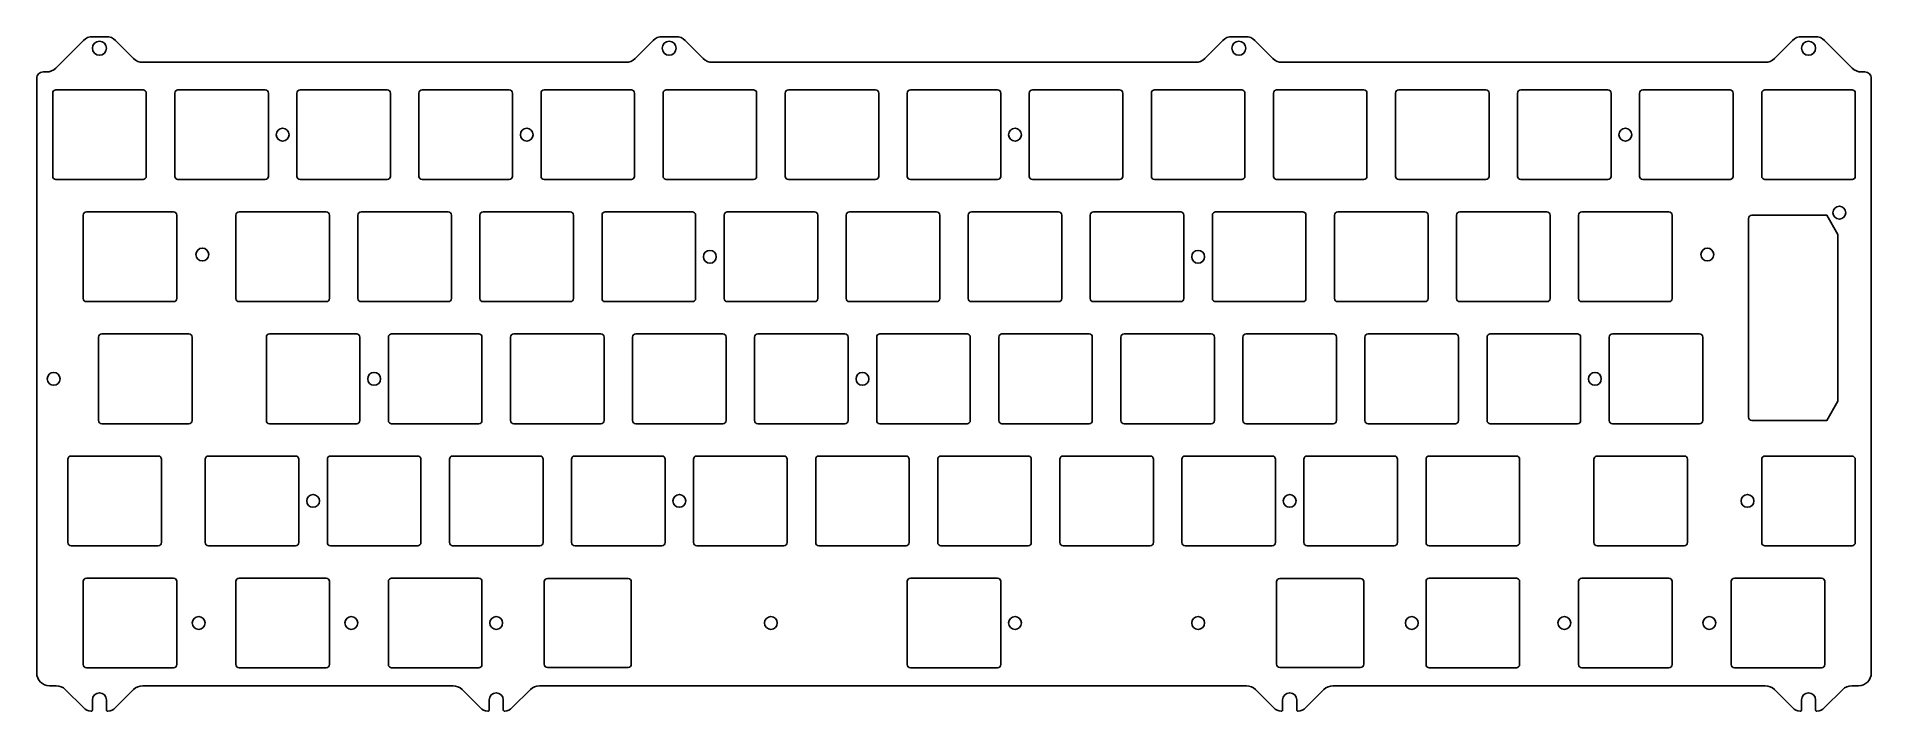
# Model space of a CAD drawing. Header units: millimetres. Extents: x -10 to 277, y -90 to 15.
import ezdxf

# ---------------------------------------------------------------- set-up
doc = ezdxf.new("R2010")
doc.units = ezdxf.units.MM
doc.layers.get('0').update_dxf_attribs({"linetype": 'CONTINUOUS'})
doc.layers.add('BLACK', color=7, linetype='CONTINUOUS')
doc.layers.add('Edge.Cuts', color=53, linetype='CONTINUOUS', true_color=0xc8a339)

msp = doc.modelspace()

# ---------------------------------------------------------------- linework, layer by layer
for points in [[(240.35, 6.5), (240.35, -6.5, 0.4142123908), (240.85, -7), (254.45, -7, 0.4142135624), (254.95, -6.5), (254.95, 6.5, 0.4142135624), (254.45, 7), (240.85, 7, 0.4142123908)], [(259.4, 6.5), (259.4, -6.5, 0.4142123908), (259.9, -7), (273.5, -7, 0.4142135624), (274, -6.5), (274, 6.5, 0.4142135624), (273.5, 7), (259.9, 7, 0.4142123908)], [(257.34375, -44.075), (257.34375, -13.075, -0.4142135624), (257.84375, -12.575), (269.56175, -12.575), (271.29375, -15.575), (271.29375, -41.575), (269.56175, -44.575), (257.84375, -44.575, -0.4142123908)], [(235.59375, -31.6), (235.59375, -44.6, 0.4142123908), (236.09375, -45.1), (249.69375, -45.1, 0.4142135624), (250.19375, -44.6), (250.19375, -31.6, 0.4142135624), (249.69375, -31.1), (236.09375, -31.1, 0.4142123908)], [(-4.91875, -50.65), (-4.91875, -63.65, 0.4142123908), (-4.41875, -64.15), (9.18125, -64.15, 0.4142135624), (9.68125, -63.65), (9.68125, -50.65, 0.4142135624), (9.18125, -50.15), (-4.41875, -50.15, 0.4142123908)], [(16.5125, -50.65), (16.5125, -63.65, 0.4142123908), (17.0125, -64.15), (30.6125, -64.15, 0.4142135624), (31.1125, -63.65), (31.1125, -50.65, 0.4142135624), (30.6125, -50.15), (17.0125, -50.15, 0.4142123908)]]:
    msp.add_lwpolyline(points, format="xyb", close=True)
for centre in [(238.125, 0), (271.51875, -12.175), (233.3625, -38.1), (33.3375, -57.15)]:
    msp.add_circle(centre, 1)
at = {"layer": 'BLACK', "linetype": 'Continuous'}
for p, q in [((13.94375, -31.1), (0.343751, -31.1)), ((-0.15625, -31.6), (-0.15625, -44.6)), ((14.44375, -44.6), (14.44375, -31.6)), ((0.343751, -45.1), (13.94375, -45.1)), ((233.20625, -50.652003), (233.20625, -63.652051)), ((247.306162, -50.152051), (233.70625, -50.152051)), ((247.80625, -63.651903), (247.80625, -50.644041)), ((259.397462, -50.652003), (259.397462, -63.652003)), ((273.497462, -50.152003), (259.897462, -50.152003)), ((273.997462, -63.652003), (273.997462, -50.652003)), ((233.706262, -64.152051), (247.312407, -64.152051)), ((259.897462, -64.152003), (273.497462, -64.152003))]:
    msp.add_line(p, q, dxfattribs=at)
at = {"layer": 'BLACK'}
msp.add_circle((257.175, -57.15), 1, dxfattribs=at)
for centre, radius, start, end in [((0.343751, -31.600001), 0.500001, 90, 179.99988541), ((13.94375, -31.6), 0.5, 0, 90), ((0.343751, -44.599999), 0.500001, 180.00011459, 270), ((13.94375, -44.6), 0.5, 270, 0), ((233.706162, -50.652003), 0.499912, 89.98991497, 180), ((247.306162, -50.652203), 0.500152, 0.9350487, 90), ((259.897462, -50.652003), 0.5, 90, 180), ((273.497462, -50.652003), 0.5, 0, 90), ((233.706262, -63.652103), 0.499948, 179.99404138, 270), ((247.306062, -63.651903), 0.500188, 270.7268293, 0), ((259.897462, -63.652003), 0.5, 180, 270), ((273.497462, -63.652003), 0.5, 270, 0)]:
    msp.add_arc(centre, radius, start, end, dxfattribs=at)
at = {"layer": 'Edge.Cuts', "linetype": 'CONTINUOUS'}
for p, q in [((-2.502943, 14.714203), (-6.83136, 10.385787)), ((1.088731, 15.29999), (-1.08873, 15.29999)), ((5.331371, 11.885776), (2.502944, 14.714203)), ((86.397057, 14.714203), (83.56863, 11.885776)), ((89.988731, 15.29999), (87.81127, 15.29999)), ((94.231371, 11.885776), (91.402944, 14.714203)), ((175.297057, 14.714203), (172.46863, 11.885776)), ((178.888731, 15.29999), (176.71127, 15.29999)), ((183.131371, 11.885776), (180.302944, 14.714203)), ((264.197057, 14.714203), (261.36863, 11.885776)), ((267.788731, 15.29999), (265.61127, 15.29999)), ((273.531361, 10.385787), (269.202944, 14.714203)), ((-9.8, 8.8), (-9.8, -84.00001)), ((-8.245573, 9.8), (-8.8, 9.8)), ((82.154416, 11.29999), (6.745585, 11.29999)), ((171.054416, 11.29999), (95.645585, 11.29999)), ((259.954416, 11.29999), (184.545585, 11.29999)), ((275.5, 9.8), (274.945574, 9.8)), ((276.5, -84.00001), (276.5, 8.8)), ((-7.3, 6.5), (-7.3, -6.5)), ((6.8, 7), (-6.8, 7)), ((7.3, -6.5), (7.3, 6.5)), ((11.75, 6.5), (11.75, -6.5)), ((25.85, 7), (12.25, 7)), ((26.35, -6.5), (26.35, 6.5)), ((30.8, 6.5), (30.8, -6.5)), ((44.9, 7), (31.3, 7)), ((45.4, -6.5), (45.4, 6.5)), ((49.85, 6.5), (49.85, -6.5)), ((63.95, 7), (50.35, 7)), ((64.45, -6.5), (64.45, 6.5)), ((68.9, 6.5), (68.9, -6.5)), ((83, 7), (69.4, 7)), ((83.5, -6.5), (83.5, 6.5)), ((87.95, 6.5), (87.95, -6.5)), ((102.05, 7), (88.45, 7)), ((102.55, -6.5), (102.55, 6.5)), ((107, 6.5), (107, -6.5)), ((121.1, 7), (107.5, 7)), ((121.6, -6.5), (121.6, 6.5)), ((126.05, 6.5), (126.05, -6.5)), ((140.15, 7), (126.55, 7)), ((140.65, -6.5), (140.65, 6.5)), ((145.1, 6.5), (145.1, -6.5)), ((159.2, 7), (145.6, 7)), ((159.7, -6.5), (159.7, 6.5)), ((164.15, 6.5), (164.15, -6.5)), ((178.25, 7), (164.65, 7)), ((178.75, -6.5), (178.75, 6.5)), ((183.2, 6.5), (183.2, -6.5)), ((197.3, 7), (183.7, 7)), ((197.8, -6.5), (197.8, 6.5)), ((202.25, 6.5), (202.25, -6.5)), ((216.35, 7), (202.75, 7)), ((216.85, -6.5), (216.85, 6.5)), ((221.3, 6.5), (221.3, -6.5)), ((235.4, 7), (221.8, 7)), ((235.9, -6.5), (235.9, 6.5)), ((-6.8, -7), (6.8, -7)), ((12.25, -7), (25.85, -7)), ((31.3, -7), (44.9, -7)), ((50.35, -7), (63.95, -7)), ((69.4, -7), (83, -7)), ((88.45, -7), (102.05, -7)), ((107.5, -7), (121.1, -7)), ((126.55, -7), (140.15, -7)), ((145.6, -7), (159.2, -7)), ((164.65, -7), (178.25, -7)), ((183.7, -7), (197.3, -7)), ((202.75, -7), (216.35, -7)), ((221.8, -7), (235.4, -7)), ((-2.5375, -12.55), (-2.5375, -25.55)), ((11.5625, -12.05), (-2.0375, -12.05)), ((12.0625, -25.55), (12.0625, -12.55)), ((21.275, -12.55), (21.275, -25.55)), ((35.375, -12.05), (21.775, -12.05)), ((35.875, -25.55), (35.875, -12.55)), ((40.325, -12.55), (40.325, -25.55)), ((54.425, -12.05), (40.825, -12.05)), ((54.925, -25.55), (54.925, -12.55)), ((59.375, -12.55), (59.375, -25.55)), ((73.475, -12.05), (59.875, -12.05)), ((73.975, -25.55), (73.975, -12.55)), ((78.425, -12.55), (78.425, -25.55)), ((92.525, -12.05), (78.925, -12.05)), ((93.025, -25.55), (93.025, -12.55)), ((97.475, -12.55), (97.475, -25.55)), ((111.575, -12.05), (97.975, -12.05)), ((112.075, -25.55), (112.075, -12.55)), ((116.525, -12.55), (116.525, -25.55)), ((130.625, -12.05), (117.025, -12.05)), ((131.125, -25.55), (131.125, -12.55)), ((135.575, -12.55), (135.575, -25.55)), ((149.675, -12.05), (136.075, -12.05)), ((150.175, -25.55), (150.175, -12.55)), ((154.625, -12.55), (154.625, -25.55)), ((168.725, -12.05), (155.125, -12.05)), ((169.225, -25.55), (169.225, -12.55)), ((173.675, -12.55), (173.675, -25.55)), ((187.775, -12.05), (174.175, -12.05)), ((188.275, -25.55), (188.275, -12.55)), ((192.725, -12.55), (192.725, -25.55)), ((206.825, -12.05), (193.225, -12.05)), ((207.325, -25.55), (207.325, -12.55)), ((211.775, -12.55), (211.775, -25.55)), ((225.875, -12.05), (212.275, -12.05)), ((226.375, -25.55), (226.375, -12.55)), ((230.825, -12.55), (230.825, -25.55)), ((244.925, -12.05), (231.325, -12.05)), ((245.425, -25.55), (245.425, -12.55)), ((-2.0375, -26.05), (11.5625, -26.05)), ((21.775, -26.05), (35.375, -26.05)), ((40.825, -26.05), (54.425, -26.05)), ((59.875, -26.05), (73.475, -26.05)), ((78.925, -26.05), (92.525, -26.05)), ((97.975, -26.05), (111.575, -26.05)), ((117.025, -26.05), (130.625, -26.05)), ((136.075, -26.05), (149.675, -26.05)), ((155.125, -26.05), (168.725, -26.05)), ((174.175, -26.05), (187.775, -26.05)), ((193.225, -26.05), (206.825, -26.05)), ((212.275, -26.05), (225.875, -26.05)), ((231.325, -26.05), (244.925, -26.05)), ((40.1375, -31.1), (26.5375, -31.1)), ((59.1875, -31.1), (45.5875, -31.1)), ((78.2375, -31.1), (64.6375, -31.1)), ((97.2875, -31.1), (83.6875, -31.1)), ((116.3375, -31.1), (102.7375, -31.1)), ((135.3875, -31.1), (121.7875, -31.1)), ((154.4375, -31.1), (140.8375, -31.1)), ((173.4875, -31.1), (159.8875, -31.1)), ((192.5375, -31.1), (178.9375, -31.1)), ((211.5875, -31.1), (197.9875, -31.1)), ((230.6375, -31.1), (217.0375, -31.1)), ((26.0375, -31.6), (26.0375, -44.6)), ((40.6375, -44.6), (40.6375, -31.6)), ((45.0875, -31.6), (45.0875, -44.6)), ((59.6875, -44.6), (59.6875, -31.6)), ((64.1375, -31.6), (64.1375, -44.6)), ((78.7375, -44.6), (78.7375, -31.6)), ((83.1875, -31.6), (83.1875, -44.6)), ((97.7875, -44.6), (97.7875, -31.6)), ((102.2375, -31.6), (102.2375, -44.6)), ((116.8375, -44.6), (116.8375, -31.6)), ((121.2875, -31.6), (121.2875, -44.6)), ((135.8875, -44.6), (135.8875, -31.6)), ((140.3375, -31.6), (140.3375, -44.6)), ((154.9375, -44.6), (154.9375, -31.6)), ((159.3875, -31.6), (159.3875, -44.6)), ((173.9875, -44.6), (173.9875, -31.6)), ((178.4375, -31.6), (178.4375, -44.6)), ((193.0375, -44.6), (193.0375, -31.6)), ((197.4875, -31.6), (197.4875, -44.6)), ((212.0875, -44.6), (212.0875, -31.6)), ((216.5375, -31.6), (216.5375, -44.6)), ((231.1375, -44.6), (231.1375, -31.6)), ((26.5375, -45.1), (40.1375, -45.1)), ((45.5875, -45.1), (59.1875, -45.1)), ((64.6375, -45.1), (78.2375, -45.1)), ((83.6875, -45.1), (97.2875, -45.1)), ((102.7375, -45.1), (116.3375, -45.1)), ((121.7875, -45.1), (135.3875, -45.1)), ((140.8375, -45.1), (154.4375, -45.1)), ((159.8875, -45.1), (173.4875, -45.1)), ((178.9375, -45.1), (192.5375, -45.1)), ((197.9875, -45.1), (211.5875, -45.1)), ((217.0375, -45.1), (230.6375, -45.1)), ((35.5625, -50.65), (35.5625, -63.65)), ((49.6625, -50.15), (36.0625, -50.15)), ((50.1625, -63.65), (50.1625, -50.65)), ((54.6125, -50.65), (54.6125, -63.65)), ((68.7125, -50.15), (55.1125, -50.15)), ((69.2125, -63.65), (69.2125, -50.65)), ((73.6625, -50.65), (73.6625, -63.65)), ((87.7625, -50.15), (74.1625, -50.15)), ((88.2625, -63.65), (88.2625, -50.65)), ((92.7125, -50.65), (92.7125, -63.65)), ((106.8125, -50.15), (93.2125, -50.15)), ((107.3125, -63.65), (107.3125, -50.65)), ((111.7625, -50.65), (111.7625, -63.65)), ((125.8625, -50.15), (112.2625, -50.15)), ((126.3625, -63.65), (126.3625, -50.65)), ((130.8125, -50.65), (130.8125, -63.65)), ((144.9125, -50.15), (131.3125, -50.15)), ((145.4125, -63.65), (145.4125, -50.65)), ((149.8625, -50.65), (149.8625, -63.65)), ((163.9625, -50.15), (150.3625, -50.15)), ((164.4625, -63.65), (164.4625, -50.65)), ((168.9125, -50.65), (168.9125, -63.65)), ((183.0125, -50.15), (169.4125, -50.15)), ((183.5125, -63.65), (183.5125, -50.65)), ((187.9625, -50.65), (187.9625, -63.65)), ((202.0625, -50.15), (188.4625, -50.15)), ((202.5625, -63.65), (202.5625, -50.65)), ((207.0125, -50.65), (207.0125, -63.65)), ((221.1125, -50.15), (207.5125, -50.15)), ((221.6125, -63.65), (221.6125, -50.65)), ((36.0625, -64.15), (49.6625, -64.15)), ((55.1125, -64.15), (68.7125, -64.15)), ((74.1625, -64.15), (87.7625, -64.15)), ((93.2125, -64.15), (106.8125, -64.15)), ((112.2625, -64.15), (125.8625, -64.15)), ((131.3125, -64.15), (144.9125, -64.15)), ((150.3625, -64.15), (163.9625, -64.15)), ((169.4125, -64.15), (183.0125, -64.15)), ((188.4625, -64.15), (202.0625, -64.15)), ((207.5125, -64.15), (221.1125, -64.15)), ((-7.8, -86.00001), (-6.745584, -86.00001)), ((-5.33137, -86.585797), (-2.502943, -89.414224)), ((-1.1, -89.787569), (-1.1, -88.20001)), ((1.1, -88.20001), (1.1, -89.787569)), ((2.502944, -89.414224), (5.331371, -86.585797)), ((6.745585, -86.00001), (55.166937, -86.00001)), ((56.581151, -86.585797), (59.409557, -89.414203)), ((60.8125, -89.787548), (60.8125, -88.199989)), ((63.0125, -88.199989), (63.0125, -89.787548)), ((64.415444, -89.414203), (67.24385, -86.585797)), ((68.658063, -86.00001), (178.991937, -86.00001)), ((180.406151, -86.585797), (183.234557, -89.414203)), ((184.6375, -89.787548), (184.6375, -88.199989)), ((186.8375, -88.199989), (186.8375, -89.787548)), ((188.240444, -89.414203), (191.06885, -86.585797)), ((192.483063, -86.00001), (259.954416, -86.00001)), ((261.36863, -86.585797), (264.197057, -89.414224)), ((265.6, -89.787569), (265.6, -88.20001)), ((267.8, -88.20001), (267.8, -89.787569)), ((269.202944, -89.414224), (272.031371, -86.585797)), ((273.445585, -86.00001), (274.5, -86.00001))]:
    msp.add_line(p, q, dxfattribs=at)
at = {"layer": 'Edge.Cuts', "linetype": 'Continuous'}
for p, q in [((-2.5375, -69.700001), (-2.5375, -82.699999)), ((11.5625, -69.2), (-2.037499, -69.2)), ((12.0625, -82.7), (12.0625, -69.7)), ((21.275, -69.7), (21.275, -82.7)), ((35.375, -69.2), (21.775, -69.2)), ((35.875, -82.7), (35.875, -69.7)), ((45.0875, -69.7), (45.0875, -82.7)), ((59.1875, -69.2), (45.5875, -69.2)), ((59.6875, -82.7), (59.6875, -69.7)), ((69.3934, -69.75), (69.3934, -82.65)), ((82.4934, -69.25), (69.8934, -69.25)), ((82.9934, -82.65), (82.9934, -69.75)), ((126.05, -69.7), (126.05, -82.7)), ((140.15, -69.2), (126.55, -69.2)), ((140.65, -82.7), (140.65, -69.7)), ((183.7, -82.65), (183.7, -69.75)), ((184.2, -69.25), (196.8, -69.25)), ((197.3, -69.75), (197.3, -82.65)), ((207.0125, -69.7), (207.0125, -82.7)), ((221.1125, -69.2), (207.5125, -69.2)), ((221.6125, -82.7), (221.6125, -69.7)), ((230.825, -69.7), (230.825, -82.7)), ((244.925, -69.2), (231.325, -69.2)), ((245.425, -82.7), (245.425, -69.7)), ((254.6375, -69.7), (254.6375, -82.7)), ((268.7375, -69.2), (255.1375, -69.2)), ((269.2375, -82.7), (269.2375, -69.7)), ((-2.037499, -83.2), (11.5625, -83.2)), ((21.775, -83.2), (35.375, -83.2)), ((45.5875, -83.2), (59.1875, -83.2)), ((69.8934, -83.15), (82.4934, -83.15)), ((126.55, -83.2), (140.15, -83.2)), ((196.8, -83.15), (184.2, -83.15)), ((207.5125, -83.2), (221.1125, -83.2)), ((231.325, -83.2), (244.925, -83.2)), ((255.1375, -83.2), (268.7375, -83.2))]:
    msp.add_line(p, q, dxfattribs=at)
at = {"layer": 'Edge.Cuts'}
for centre, radius in [((0, 13.49999), 1.1), ((88.9, 13.49999), 1.1), ((177.8, 13.49999), 1.1), ((266.7, 13.49999), 1.1), ((28.575, 0), 1), ((66.675, 0), 1), ((142.875, 0), 1), ((16.04875, -18.7), 1), ((95.25, -19.05), 1), ((171.45, -19.05), 1), ((250.9012, -18.7), 1), ((-7.14375, -38.1), 1), ((42.8625, -38.1), 1), ((119.0625, -38.1), 1), ((90.4875, -57.15), 1), ((185.7375, -57.15), 1), ((15.478125, -76.2), 1), ((39.290625, -76.2), 1), ((61.9125, -76.2), 1), ((104.775, -76.2), 1), ((142.875, -76.2), 1), ((171.45, -76.2), 1), ((204.7875, -76.2), 1), ((228.6, -76.2), 1), ((251.221875, -76.2), 1)]:
    msp.add_circle(centre, radius, dxfattribs=at)
for centre, radius, start, end in [((-1.088703, 13.300016), 2, 90.0007735, 135.00107363), ((1.088697, 13.300016), 1.999974, 44.99878458, 89.99902596), ((87.811297, 13.300016), 2, 90.0007735, 135.00107363), ((89.988697, 13.300016), 1.999974, 44.99878458, 89.99902596), ((176.711269, 13.299995), 1.999995, 89.99997135, 135.00008103), ((178.88873, 13.29999), 2, 44.99997974, 89.99997135), ((265.611269, 13.299995), 1.999995, 89.99997135, 135.00008103), ((267.78873, 13.29999), 2, 44.99997974, 89.99997135), ((6.745597, 13.300016), 2.000026, -134.9997164, -90.00034377), ((82.154397, 13.300016), 2.000032, -89.9994557, -45.0001418), ((95.645597, 13.300016), 2.000026, -134.9997164, -90.00034377), ((171.05442, 13.299983), 1.999993, -90.00011459, -44.99993923), ((184.545581, 13.299983), 1.999993, -135.00006077, -89.99988541), ((259.95442, 13.299983), 1.999993, -90.00011459, -44.99993923), ((-8.800003, 8.800016), 0.999997, -270.00017189, -179.99908326), ((-8.245603, 11.800016), 2.000032, -89.99914057, -44.9997164), ((274.945573, 11.799995), 1.999995, -135.00008103, -89.99997135), ((275.500001, 8.800001), 0.999999, -0.0000573, 90.0000573), ((-6.799962, 6.500044), 0.500038, -269.99564514, -179.99495835), ((6.800038, 6.500044), 0.499956, -0.00504241, 90.00435486), ((12.250038, 6.500044), 0.500038, -269.99564514, -179.99495835), ((25.850038, 6.500044), 0.499956, -0.00504241, 90.00435486), ((31.300038, 6.500044), 0.500038, -269.99564514, -179.99495835), ((44.900038, 6.500044), 0.499956, -0.00504241, 90.00435486), ((50.350038, 6.500044), 0.500038, -269.99564514, -179.99495835), ((63.950038, 6.500044), 0.499956, -0.00504241, 90.00435486), ((69.400038, 6.500044), 0.500038, -269.99564514, -179.99495835), ((83.000038, 6.500044), 0.499956, -0.00504241, 90.00435486), ((88.450038, 6.500044), 0.500038, -269.99564514, -179.99495835), ((102.050038, 6.500044), 0.499956, -0.00504241, 90.00435486), ((107.500038, 6.500044), 0.500038, -269.99564514, -179.99495835), ((121.100038, 6.500044), 0.499956, -0.00504241, 90.00435486), ((126.550038, 6.500044), 0.500038, -269.99564514, -179.99495835), ((140.150038, 6.500044), 0.499956, -0.00504241, 90.00435486), ((145.600038, 6.500044), 0.500038, -269.99564514, -179.99495835), ((159.200038, 6.500044), 0.499956, -0.00504241, 90.00435486), ((164.650038, 6.500044), 0.500038, -269.99564514, -179.99495835), ((178.250038, 6.500044), 0.499956, -0.00504241, 90.00435486), ((183.700038, 6.500044), 0.500038, -269.99564514, -179.99495835), ((197.300038, 6.500044), 0.499956, -0.00504241, 90.00435486), ((202.750038, 6.500044), 0.500038, -269.99564514, -179.99495835), ((216.350038, 6.500044), 0.499956, -0.00504241, 90.00435486), ((221.800038, 6.500044), 0.500038, -269.99564514, -179.99495835), ((235.400038, 6.500044), 0.499956, -0.00504241, 90.00435486), ((-6.799962, -6.499956), 0.500044, -179.99495835, -90.0043541), ((6.800038, -6.499956), 0.499962, -90.0043541, -0.00504241), ((12.250038, -6.499956), 0.500044, -179.99495835, -90.0043541), ((25.850038, -6.499956), 0.499962, -90.0043541, -0.00504241), ((31.300038, -6.499956), 0.500044, -179.99495835, -90.0043541), ((44.900038, -6.499956), 0.499962, -90.0043541, -0.00504241), ((50.350038, -6.499956), 0.500044, -179.99495835, -90.0043541), ((63.950038, -6.499956), 0.499962, -90.0043541, -0.00504241), ((69.400038, -6.499956), 0.500044, -179.99495835, -90.0043541), ((83.000038, -6.499956), 0.499962, -90.0043541, -0.00504241), ((88.450038, -6.499956), 0.500044, -179.99495835, -90.0043541), ((102.050038, -6.499956), 0.499962, -90.0043541, -0.00504241), ((107.500038, -6.499956), 0.500044, -179.99495835, -90.0043541), ((121.100038, -6.499956), 0.499962, -90.0043541, -0.00504241), ((126.550038, -6.499956), 0.500044, -179.99495835, -90.0043541), ((140.150038, -6.499956), 0.499962, -90.0043541, -0.00504241), ((145.600038, -6.499956), 0.500044, -179.99495835, -90.0043541), ((159.200038, -6.499956), 0.499962, -90.0043541, -0.00504241), ((164.650038, -6.499956), 0.500044, -179.99495835, -90.0043541), ((178.250038, -6.499956), 0.499962, -90.0043541, -0.00504241), ((183.700038, -6.499956), 0.500044, -179.99495835, -90.0043541), ((197.300038, -6.499956), 0.499962, -90.0043541, -0.00504241), ((202.750038, -6.499956), 0.500044, -179.99495835, -90.0043541), ((216.350038, -6.499956), 0.499962, -90.0043541, -0.00504241), ((221.800038, -6.499956), 0.500044, -179.99495835, -90.0043541), ((235.400038, -6.499956), 0.499962, -90.0043541, -0.00504241), ((-2.037462, -12.549956), 0.500038, -269.99564514, -179.99495835), ((11.562538, -12.549956), 0.499956, -0.00504241, 90.00435486), ((21.775038, -12.549956), 0.500038, -269.99564514, -179.99495835), ((35.375038, -12.549956), 0.499956, -0.00504241, 90.00435486), ((40.825038, -12.549956), 0.500038, -269.99564514, -179.99495835), ((54.425038, -12.549956), 0.499956, -0.00504241, 90.00435486), ((59.875038, -12.549956), 0.500038, -269.99564514, -179.99495835), ((73.475038, -12.549956), 0.499956, -0.00504241, 90.00435486), ((78.925038, -12.549956), 0.500038, -269.99564514, -179.99495835), ((92.525038, -12.549956), 0.499956, -0.00504241, 90.00435486), ((97.975038, -12.549956), 0.500038, -269.99564514, -179.99495835), ((111.575038, -12.549956), 0.499956, -0.00504241, 90.00435486), ((117.025038, -12.549956), 0.500038, -269.99564514, -179.99495835), ((130.625038, -12.549956), 0.499956, -0.00504241, 90.00435486), ((136.075038, -12.549956), 0.500038, -269.99564514, -179.99495835), ((149.675038, -12.549956), 0.499956, -0.00504241, 90.00435486), ((155.125038, -12.549956), 0.500038, -269.99564514, -179.99495835), ((168.725038, -12.549956), 0.499956, -0.00504241, 90.00435486), ((174.175038, -12.549956), 0.500038, -269.99564514, -179.99495835), ((187.775038, -12.549956), 0.499956, -0.00504241, 90.00435486), ((193.225038, -12.549956), 0.500038, -269.99564514, -179.99495835), ((206.825038, -12.549956), 0.499956, -0.00504241, 90.00435486), ((212.275038, -12.549956), 0.500038, -269.99564514, -179.99495835), ((225.875038, -12.549956), 0.499956, -0.00504241, 90.00435486), ((231.325038, -12.549956), 0.500038, -269.99564514, -179.99495835), ((244.925038, -12.549956), 0.499956, -0.00504241, 90.00435486), ((-2.037462, -25.549956), 0.500044, -179.99495835, -90.0043541), ((11.562538, -25.549956), 0.499962, -90.0043541, -0.00504241), ((21.775038, -25.549956), 0.500044, -179.99495835, -90.0043541), ((35.375038, -25.549956), 0.499962, -90.0043541, -0.00504241), ((40.825038, -25.549956), 0.500044, -179.99495835, -90.0043541), ((54.425038, -25.549956), 0.499962, -90.0043541, -0.00504241), ((59.875038, -25.549956), 0.500044, -179.99495835, -90.0043541), ((73.475038, -25.549956), 0.499962, -90.0043541, -0.00504241), ((78.925038, -25.549956), 0.500044, -179.99495835, -90.0043541), ((92.525038, -25.549956), 0.499962, -90.0043541, -0.00504241), ((97.975038, -25.549956), 0.500044, -179.99495835, -90.0043541), ((111.575038, -25.549956), 0.499962, -90.0043541, -0.00504241), ((117.025038, -25.549956), 0.500044, -179.99495835, -90.0043541), ((130.625038, -25.549956), 0.499962, -90.0043541, -0.00504241), ((136.075038, -25.549956), 0.500044, -179.99495835, -90.0043541), ((149.675038, -25.549956), 0.499962, -90.0043541, -0.00504241), ((155.125038, -25.549956), 0.500044, -179.99495835, -90.0043541), ((168.725038, -25.549956), 0.499962, -90.0043541, -0.00504241), ((174.175038, -25.549956), 0.500044, -179.99495835, -90.0043541), ((187.775038, -25.549956), 0.499962, -90.0043541, -0.00504241), ((193.225038, -25.549956), 0.500044, -179.99495835, -90.0043541), ((206.825038, -25.549956), 0.499962, -90.0043541, -0.00504241), ((212.275038, -25.549956), 0.500044, -179.99495835, -90.0043541), ((225.875038, -25.549956), 0.499962, -90.0043541, -0.00504241), ((231.325038, -25.549956), 0.500044, -179.99495835, -90.0043541), ((244.925038, -25.549956), 0.499962, -90.0043541, -0.00504241), ((26.537538, -31.599956), 0.500038, -269.99564514, -179.99495835), ((40.137538, -31.599956), 0.499956, -0.00504241, 90.00435486), ((45.587538, -31.599956), 0.500038, -269.99564514, -179.99495835), ((59.187538, -31.599956), 0.499956, -0.00504241, 90.00435486), ((64.637538, -31.599956), 0.500038, -269.99564514, -179.99495835), ((78.237538, -31.599956), 0.499956, -0.00504241, 90.00435486), ((83.687538, -31.599956), 0.500038, -269.99564514, -179.99495835), ((97.287538, -31.599956), 0.499956, -0.00504241, 90.00435486), ((102.737538, -31.599956), 0.500038, -269.99564514, -179.99495835), ((116.337538, -31.599956), 0.499956, -0.00504241, 90.00435486), ((121.787538, -31.599956), 0.500038, -269.99564514, -179.99495835), ((135.387538, -31.599956), 0.499956, -0.00504241, 90.00435486), ((140.837538, -31.599956), 0.500038, -269.99564514, -179.99495835), ((154.437538, -31.599956), 0.499956, -0.00504241, 90.00435486), ((159.887538, -31.599956), 0.500038, -269.99564514, -179.99495835), ((173.487538, -31.599956), 0.499956, -0.00504241, 90.00435486), ((178.937538, -31.599956), 0.500038, -269.99564514, -179.99495835), ((192.537538, -31.599956), 0.499956, -0.00504241, 90.00435486), ((197.987538, -31.599956), 0.500038, -269.99564514, -179.99495835), ((211.587538, -31.599956), 0.499956, -0.00504241, 90.00435486), ((217.037538, -31.599956), 0.500038, -269.99564514, -179.99495835), ((230.637538, -31.599956), 0.499956, -0.00504241, 90.00435486), ((26.537538, -44.599956), 0.500044, -179.99495835, -90.0043541), ((40.137538, -44.599956), 0.499962, -90.0043541, -0.00504241), ((45.587538, -44.599956), 0.500044, -179.99495835, -90.0043541), ((59.187538, -44.599956), 0.499962, -90.0043541, -0.00504241), ((64.637538, -44.599956), 0.500044, -179.99495835, -90.0043541), ((78.237538, -44.599956), 0.499962, -90.0043541, -0.00504241), ((83.687538, -44.599956), 0.500044, -179.99495835, -90.0043541), ((97.287538, -44.599956), 0.499962, -90.0043541, -0.00504241), ((102.737538, -44.599956), 0.500044, -179.99495835, -90.0043541), ((116.337538, -44.599956), 0.499962, -90.0043541, -0.00504241), ((121.787538, -44.599956), 0.500044, -179.99495835, -90.0043541), ((135.387538, -44.599956), 0.499962, -90.0043541, -0.00504241), ((140.837538, -44.599956), 0.500044, -179.99495835, -90.0043541), ((154.437538, -44.599956), 0.499962, -90.0043541, -0.00504241), ((159.887538, -44.599956), 0.500044, -179.99495835, -90.0043541), ((173.487538, -44.599956), 0.499962, -90.0043541, -0.00504241), ((178.937538, -44.599956), 0.500044, -179.99495835, -90.0043541), ((192.537538, -44.599956), 0.499962, -90.0043541, -0.00504241), ((197.987538, -44.599956), 0.500044, -179.99495835, -90.0043541), ((211.587538, -44.599956), 0.499962, -90.0043541, -0.00504241), ((217.037538, -44.599956), 0.500044, -179.99495835, -90.0043541), ((230.637538, -44.599956), 0.499962, -90.0043541, -0.00504241), ((36.062538, -50.649956), 0.500038, -269.99564514, -179.99495835), ((49.662538, -50.649956), 0.499956, -0.00504241, 90.00435486), ((55.112538, -50.649956), 0.500038, -269.99564514, -179.99495835), ((68.712538, -50.649956), 0.499956, -0.00504241, 90.00435486), ((74.162538, -50.649956), 0.500038, -269.99564514, -179.99495835), ((87.762538, -50.649956), 0.499956, -0.00504241, 90.00435486), ((93.212538, -50.649956), 0.500038, -269.99564514, -179.99495835), ((106.812538, -50.649956), 0.499956, -0.00504241, 90.00435486), ((112.262538, -50.649956), 0.500038, -269.99564514, -179.99495835), ((125.862538, -50.649956), 0.499956, -0.00504241, 90.00435486), ((131.312538, -50.649956), 0.500038, -269.99564514, -179.99495835), ((144.912538, -50.649956), 0.499956, -0.00504241, 90.00435486), ((150.362538, -50.649956), 0.500038, -269.99564514, -179.99495835), ((163.962538, -50.649956), 0.499956, -0.00504241, 90.00435486), ((169.412538, -50.649956), 0.500038, -269.99564514, -179.99495835), ((183.012538, -50.649956), 0.499956, -0.00504241, 90.00435486), ((188.462538, -50.649956), 0.500038, -269.99564514, -179.99495835), ((202.062538, -50.649956), 0.499956, -0.00504241, 90.00435486), ((207.512538, -50.649956), 0.500038, -269.99564514, -179.99495835), ((221.112538, -50.649956), 0.499956, -0.00504241, 90.00435486), ((36.062538, -63.649956), 0.500044, -179.99495835, -90.0043541), ((49.662538, -63.649956), 0.499962, -90.0043541, -0.00504241), ((55.112538, -63.649956), 0.500044, -179.99495835, -90.0043541), ((68.712538, -63.649956), 0.499962, -90.0043541, -0.00504241), ((74.162538, -63.649956), 0.500044, -179.99495835, -90.0043541), ((87.762538, -63.649956), 0.499962, -90.0043541, -0.00504241), ((93.212538, -63.649956), 0.500044, -179.99495835, -90.0043541), ((106.812538, -63.649956), 0.499962, -90.0043541, -0.00504241), ((112.262538, -63.649956), 0.500044, -179.99495835, -90.0043541), ((125.862538, -63.649956), 0.499962, -90.0043541, -0.00504241), ((131.312538, -63.649956), 0.500044, -179.99495835, -90.0043541), ((144.912538, -63.649956), 0.499962, -90.0043541, -0.00504241), ((150.362538, -63.649956), 0.500044, -179.99495835, -90.0043541), ((163.962538, -63.649956), 0.499962, -90.0043541, -0.00504241), ((169.412538, -63.649956), 0.500044, -179.99495835, -90.0043541), ((183.012538, -63.649956), 0.499962, -90.0043541, -0.00504241), ((188.462538, -63.649956), 0.500044, -179.99495835, -90.0043541), ((202.062538, -63.649956), 0.499962, -90.0043541, -0.00504241), ((207.512538, -63.649956), 0.500044, -179.99495835, -90.0043541), ((221.112538, -63.649956), 0.499962, -90.0043541, -0.00504241), ((-2.037478, -69.700041), 0.500022, 90.00240623, 179.99541654), ((11.562522, -69.700041), 0.500041, 0.00469846, 90.00252081), ((21.775022, -69.700041), 0.500022, 90.00252081, 179.99530195), ((35.375022, -69.700041), 0.500041, 0.00469846, 90.00252081), ((45.587522, -69.700041), 0.500022, 90.00252081, 179.99530195), ((59.187522, -69.700041), 0.500041, 0.00469846, 90.00252081), ((69.893422, -69.750041), 0.500022, 90.00252081, 179.99530195), ((82.493422, -69.750041), 0.500041, 0.00469846, 90.00252081), ((126.550022, -69.700041), 0.500022, 90.00252081, 179.99530195), ((140.150022, -69.700041), 0.500041, 0.00469846, 90.00252081), ((184.200022, -69.750041), 0.500022, 90.00252081, 179.99530195), ((196.800022, -69.750041), 0.500041, 0.00469846, 90.00252081), ((207.512522, -69.700041), 0.500022, 90.00252081, 179.99530195), ((221.112522, -69.700041), 0.500041, 0.00469846, 90.00252081), ((231.325022, -69.700041), 0.500022, 90.00252081, 179.99530195), ((244.925022, -69.700041), 0.500041, 0.00469846, 90.00252081), ((255.137522, -69.700041), 0.500022, 90.00252081, 179.99530195), ((268.737522, -69.700041), 0.500041, 0.00469846, 90.00252081), ((-2.037478, -82.700041), 0.499959, 179.99518737, 269.99759338), ((11.562522, -82.700041), 0.499978, 269.99747878, 0.00469846), ((21.775022, -82.700041), 0.499959, 179.99530195, 269.99747878), ((35.375022, -82.700041), 0.499978, 269.99747878, 0.00469846), ((45.587522, -82.700041), 0.499959, 179.99530195, 269.99747878), ((59.187522, -82.700041), 0.499978, 269.99747878, 0.00469846), ((69.893422, -82.650041), 0.499959, 179.99530195, 269.99747878), ((82.493422, -82.650041), 0.499978, 269.99747878, 0.00469846), ((126.550022, -82.700041), 0.499959, 179.99530195, 269.99747878), ((140.150022, -82.700041), 0.499978, 269.99747878, 0.00469846), ((184.200022, -82.650041), 0.499959, 179.99530195, 269.99747878), ((196.800022, -82.650041), 0.499978, 269.99747878, 0.00469846), ((207.512522, -82.700041), 0.499959, 179.99530195, 269.99747878), ((221.112522, -82.700041), 0.499978, 269.99747878, 0.00469846), ((231.325022, -82.700041), 0.499959, 179.99530195, 269.99747878), ((244.925022, -82.700041), 0.499978, 269.99747878, 0.00469846), ((255.137522, -82.700041), 0.499959, 179.99530195, 269.99747878), ((268.737522, -82.700041), 0.499978, 269.99747878, 0.00469846), ((-7.800003, -83.999984), 2.000026, -179.99925515, -89.99991406), ((274.500001, -84.000011), 1.999999, -90.00002865, 0.00002865), ((-6.745603, -87.999984), 1.999974, 44.99906817, 89.99945568), ((0, -88.20001), 1.1, 0, 180), ((6.745597, -87.999984), 1.99999, 90.00034378, 135.00079003), ((55.166897, -87.999984), 1.999974, 44.99864278, 89.99885407), ((61.9125, -88.199989), 1.1, 0, 180), ((68.658097, -87.999984), 2.000005, 90.00097404, 135.00121542), ((178.991937, -88.00001), 2, 44.99997974, 90), ((185.7375, -88.199989), 1.1, 0, 180), ((192.483064, -88.00001), 2, 90.00002865, 135.00002026), ((259.954416, -88.00001), 2, 44.99997974, 90), ((266.7, -88.20001), 1.1, 0, 180), ((273.445585, -88.00001), 2, 90, 135.00002026), ((-1.088703, -87.999984), 2.000029, -135, -96.74113821), ((-1.300003, -89.787584), 0.200003, -96.74001471, 0.00429712), ((1.299997, -89.787584), 0.199985, -180.00429725, -83.25799364), ((1.088697, -87.999984), 2.000042, -83.25866264, -44.9998582), ((60.823797, -87.999984), 2.000008, -135.00042539, -96.74120883), ((60.612497, -89.787584), 0.200003, -96.74072091, 0.01031309), ((63.212497, -89.787584), 0.199964, -180.01031339, -83.25728724), ((63.001197, -87.999984), 2.000027, -83.25859202, -44.99943281), ((184.648773, -87.999982), 2.000007, -134.99989871, -96.74051931), ((184.4375, -89.787548), 0.2, -96.74036388, 0), ((187.037501, -89.787546), 0.200001, -179.99942705, -83.25970337), ((186.826228, -87.999982), 2.000007, -83.25948069, -45.00010129), ((265.611266, -88.000018), 1.999992, -135.00006077, -96.7403706), ((265.4, -89.787569), 0.2, -96.74036388, 0), ((268.000001, -89.787567), 0.200001, -179.99942705, -83.25970337), ((267.788735, -88.000018), 1.999991, -83.2596294, -44.99993923)]:
    msp.add_arc(centre, radius, start, end, dxfattribs=at)

doc.saveas('drawing.dxf')
